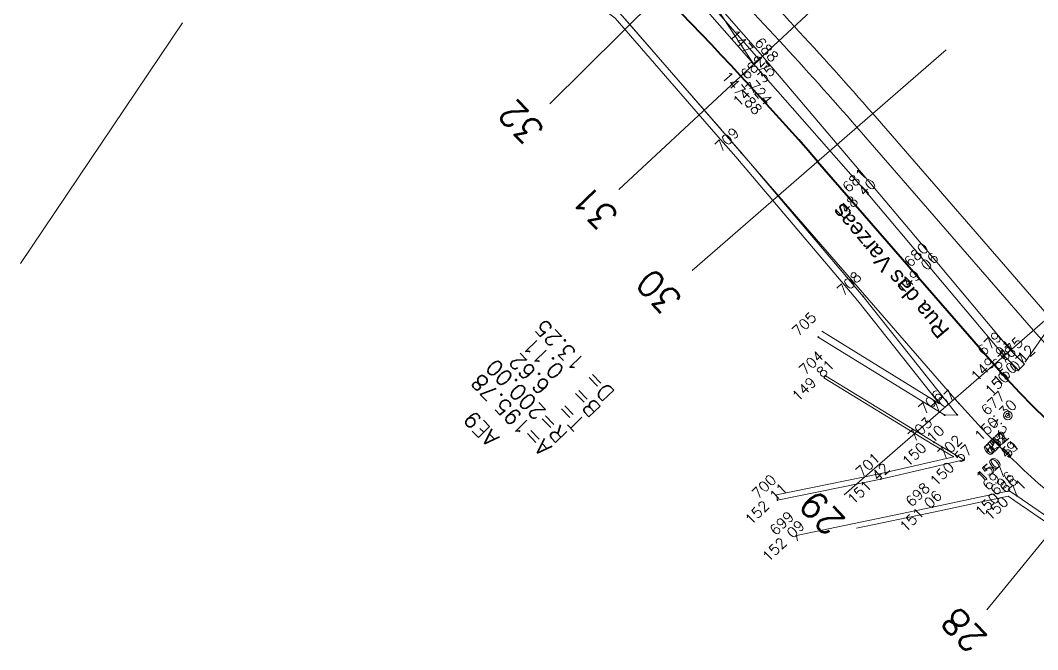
# Model space of a CAD drawing. Header units: millimetres. Extents: x -16 to 1007, y 828 to 1356.
# Drawn here: x 593 to 651.6, y 1227.1 to 1263.4 of the extents above; entities that cross this region are included whole.
import ezdxf
from ezdxf.enums import TextEntityAlignment as Align

# ---------------------------------------------------------------- set-up
doc = ezdxf.new("R2010")
doc.units = ezdxf.units.MM
doc.header["$LTSCALE"] = 4
for name, pattern in [('CONTINUOUS1', [0, 0, 0]), ('DASHED', [0.75, 0.5, -0.25]), ('DGN2', [8.182077, 4.091038, -4.091038]), ('DGN4', [16.364154, 8.182077, -4.091038, 0, -4.091038])]:
    doc.linetypes.add(name, pattern=pattern)
doc.layers.get('0').update_dxf_attribs({"linetype": 'CONTINUOUS1', "lineweight": 0})
for name, color, linetype, lineweight, true_color in [('1', 1, 'DASHED', 0, 0xff0000), ('20', 4, 'CONTINUOUS1', 0, 0x00ffff), ('30', 3, 'CONTINUOUS1', 0, 0x00ff00), ('51', 1, 'CONTINUOUS1', 0, 0xff0000), ('53', 3, 'CONTINUOUS1', 0, 0x00ff00), ('9', 1, 'CONTINUOUS1', 0, 0xff0000)]:
    doc.layers.add(name, color=color, linetype=linetype, lineweight=lineweight, true_color=true_color)
for name, color, linetype, lineweight in [('10', 7, 'CONTINUOUS1', 0), ('12', 7, 'CONTINUOUS1', 0), ('13', 7, 'CONTINUOUS1', 0), ('2', 7, 'CONTINUOUS1', 0), ('57', 7, 'CONTINUOUS1', 0), ('Level 1', 7, 'Continuous', 0)]:
    doc.layers.add(name, color=color, linetype=linetype, lineweight=lineweight)
doc.styles.get("Standard").update_dxf_attribs({"font": 'txt_____.ttf'})

# ---------------------------------------------------------------- blocks, each defined once
blk = doc.blocks.new('anonymous9')
at = {"layer": 'Level 1', "color": 7}
for s, p in [('D= 13.25', (2.841, 2.457)), ('B=  0.11', (2.115, 1.481)), ('T=  6.62', (1.239, 0.66)), ('R=200.00', (0.09, 0.123)), ('A=195.78', (-0.803, -0.68)), ('AE9 ', (-2.752, -1.253))]:
    blk.add_text(s, height=0.9, rotation=134, dxfattribs=at).set_placement(p, align=Align.CENTER)
blk = doc.blocks.new('anonymous')
at = {"color": 7, "linetype": 'Continuous', "lineweight": 0}
for p, q in [((-142.269, 86.582), (-130.804, 69.243)), ((-163.676, 71.6), (-173.008, 57.743))]:
    blk.add_line(p, q, dxfattribs=at)
for points in [[(-130.503, 69.506), (-137.335, 77.311), (-139.744, 79.863)], [(-130.804, 69.243), (-137.631, 77.041), (-139.98, 79.53)], [(-130.292, 69.691), (-137.128, 77.5), (-139.079, 79.567)], [(-147.974, 78.004), (-145.596, 77.001), (-138.773, 71.865), (-132.978, 65.19)], [(-147.818, 78.372), (-145.395, 77.35), (-138.499, 72.159), (-132.676, 65.452)], [(-138.499, 72.159), (-132.676, 65.452)], [(-130.804, 69.243), (-130.503, 69.506)]]:
    blk.add_lwpolyline(points, dxfattribs=at)
for points in [[(-130.82, 69.261, 1), (-130.787, 69.224, 1), (-130.82, 69.261, 1)], [(-130.82, 69.261, 1), (-130.787, 69.224, 1), (-130.82, 69.261, 1)], [(-131.182, 66.782, 1), (-131.149, 66.745, 1), (-131.182, 66.782, 1)], [(-131.182, 66.782, 1), (-131.149, 66.745, 1), (-131.182, 66.782, 1)]]:
    blk.add_lwpolyline(points, format="xyb", dxfattribs=at)
at = {"layer": '1', "color": 7, "linetype": 'DGN2'}
blk.add_lwpolyline([(-126.867, 53.853), (-120.094, 49.673), (-124.8, 55.595), (-131.829, 63.88), (-132.978, 65.19)], dxfattribs=at)
at = {"layer": '1', "color": 7, "flags": 128}
for points in [[(-126.673, 51.286), (-126.751, 51.158)], [(-129.429, 44.129), (-129.489, 44.423)], [(-128.342, 42.084), (-128.28, 41.791)]]:
    blk.add_lwpolyline(points, dxfattribs=at)
at = {"layer": '1', "color": 7, "linetype": 'DGN2', "flags": 128}
for points in [[(-119.281, 46.612), (-120.484, 47.329), (-126.751, 51.158)], [(-129.489, 44.423), (-123.549, 45.636), (-119.281, 46.612)], [(-110.712, 40.014), (-110.411, 40.348), (-112.456, 41.806), (-115.818, 44.133), (-116.156, 44.351), (-120.45, 43.437), (-128.28, 41.791)]]:
    blk.add_lwpolyline(points, dxfattribs=at)
at = {"layer": '10', "color": 7, "linetype": 'CONTINUOUS1', "flags": 128}
for points in [[(-127.078, 53.513), (-119.805, 49.024), (-119.078, 49.037), (-124.491, 55.848), (-131.525, 64.14), (-133.652, 66.577)], [(-108.146, 62.182), (-115.153, 52.11)]]:
    blk.add_lwpolyline(points, dxfattribs=at)
at = {"layer": '2', "color": 7}
for p, q in [((-123.85, 62.08), (-130.292, 69.691)), ((-124.228, 61.753), (-130.804, 69.243)), ((-120.25, 57.82), (-123.85, 62.08)), ((-120.633, 57.498), (-124.228, 61.753)), ((-116.377, 52.427), (-120.633, 57.498)), ((-116.007, 52.764), (-120.25, 57.82)), ((-115.207, 51.949), (-116.007, 52.764)), ((-115.564, 51.599), (-116.377, 52.427))]:
    blk.add_line(p, q, dxfattribs=at)
at = {"layer": '2', "color": 7, "flags": 128}
blk.add_lwpolyline([(-115.564, 51.599), (-115.207, 51.949)], dxfattribs=at)
at = {"layer": '2', "color": 7}
for points in [[(-118.696, 46.438), (-120.407, 47.458), (-126.673, 51.286)], [(-129.429, 44.129), (-123.485, 45.343), (-118.696, 46.438)], [(-110.489, 39.813), (-109.964, 40.398), (-112.284, 42.051), (-115.652, 44.383), (-116.098, 44.67), (-120.513, 43.73), (-128.342, 42.084)]]:
    blk.add_lwpolyline(points, dxfattribs=at)
at = {"layer": '20', "color": 1, "linetype": 'Continuous', "lineweight": 13, "true_color": 0xff0000}
for p, q in [((-142.538, 66.932), (-129.403, 79.967)), ((-124.372, 75.193), (-138.561, 62.014)), ((-137.93, 71.504), (-138.499, 72.159)), ((-137.93, 71.504), (-118.972, 49.677)), ((-134.343, 57.343), (-119.714, 70.057)), ((-123.947, 66.378), (-113.788, 54.687)), ((-124.853, 65.59), (-114.693, 53.9)), ((-107.997, 59.72), (-125.598, 44.423)), ((-101.979, 56.738), (-117.37, 37.809))]:
    blk.add_line(p, q, dxfattribs=at)
at = {"layer": '20', "color": 1, "linetype": 'DGN4', "lineweight": 40, "true_color": 0xff0000}
blk.add_line((-127.118, 63.623), (-116.958, 51.932), dxfattribs=at)
at = {"layer": '20', "color": 1, "linetype": 'Continuous', "lineweight": 13, "true_color": 0xff0000}
for centre, major_axis, end_param in [((-278.076, -67.57), (154.129, 133.948), 0.066104), ((-278.076, -67.57), (153.223, 133.161), 0.066104), ((-79.218, 84.73), (-35.475, -30.83), 0.345325), ((-79.218, 84.73), (-40.004, -34.766), 0.345325)]:
    blk.add_ellipse(centre, major_axis=major_axis, ratio=1, start_param=0, end_param=end_param, dxfattribs=at)
at = {"layer": '20', "color": 1, "linetype": 'DGN4', "lineweight": 40, "true_color": 0xff0000}
for centre, major_axis, end_param in [((-278.076, -67.57), (150.958, 131.193), 0.066104), ((-79.218, 84.73), (-37.74, -32.798), 0.345325)]:
    blk.add_ellipse(centre, major_axis=major_axis, ratio=1, start_param=0, end_param=end_param, dxfattribs=at)
at = {"layer": '9', "color": 7}
for radius in [0.25, 0.125]:
    blk.add_circle((-116.172, 48.994), radius, dxfattribs=at)
at = {"color": 7, "linetype": 'Continuous', "lineweight": 0}
blk.add_blockref('anonymous9', (-143.636, 50.017), dxfattribs=at)
at = {"layer": '12', "color": 7}
blk.add_text('C.V.', height=0.5, rotation=134, dxfattribs=at).set_placement((-116.581, 48.603), align=Align.CENTER)
at = {"layer": '20', "color": 1, "linetype": 'Continuous', "lineweight": 13, "true_color": 0xff0000}
for s, p in [('32', (-143.844, 64.421)), ('31', (-139.589, 59.493)), ('30', (-135.917, 54.665)), ('29', (-126.528, 41.935)), ('28', (-118.364, 35.192))]:
    blk.add_text(s, height=1.5, rotation=133.99999, dxfattribs=at).set_placement(p, align=Align.TOP_LEFT)
at = {"layer": '30', "color": 7, "linetype": 'Continuous', "lineweight": 0}
for s, p in [('147 17 ', (-131.129, 69.611)), ('688', (-130.278, 69.856)), ('147 88 ', (-131.557, 67.207)), ('724', (-130.64, 67.377))]:
    blk.add_text(s, height=0.6, rotation=311.42648, dxfattribs=at).set_placement(p, align=Align.CENTER)
at = {"layer": 'Level 1', "color": 7, "insert": (-120.16, 53.337), "char_height": 0.9, "width": 10.29333, "attachment_point": 1, "rotation": 130.19646, "line_spacing_factor": 0.8}
blk.add_mtext('\\fArial|b0|i0|c0|p0;Rua das Varzeas', dxfattribs=at)

msp = doc.modelspace()

# ---------------------------------------------------------------- linework, layer by layer
at = {"layer": '13', "linetype": 'Continuous', "lineweight": 0}
for points in [[(636.026, 1259.914, 1), (636.062, 1259.949, 1), (636.026, 1259.914, 1)], [(641.807, 1253.348, 1), (641.843, 1253.383, 1), (641.807, 1253.348, 1)], [(645.402, 1249.094, 1), (645.438, 1249.128, 1), (645.402, 1249.094, 1)], [(649.658, 1244.022, 1), (649.694, 1244.057, 1), (649.658, 1244.022, 1)], [(650.883, 1243.705, 1), (650.919, 1243.74, 1), (650.883, 1243.705, 1)], [(650.472, 1243.194, 1), (650.508, 1243.229, 1), (650.472, 1243.194, 1)], [(639.362, 1242.881, 1), (639.398, 1242.915, 1), (639.362, 1242.881, 1)], [(649.864, 1240.589, 1), (649.9, 1240.624, 1), (649.864, 1240.589, 1)], [(645.628, 1239.053, 1), (645.664, 1239.088, 1), (645.628, 1239.053, 1)], [(647.34, 1238.034, 1), (647.376, 1238.068, 1), (647.34, 1238.034, 1)], [(649.974, 1238.248, 1), (650.01, 1238.283, 1), (649.974, 1238.248, 1)], [(649.976, 1238.249, 1), (650.012, 1238.284, 1), (649.976, 1238.249, 1)], [(649.984, 1238.235, 1), (650.02, 1238.269, 1), (649.984, 1238.235, 1)], [(642.55, 1236.938, 1), (642.586, 1236.973, 1), (642.55, 1236.938, 1)], [(649.938, 1236.265, 1), (649.974, 1236.3, 1), (649.938, 1236.265, 1)], [(636.606, 1235.725, 1), (636.642, 1235.759, 1), (636.606, 1235.725, 1)], [(650.384, 1235.978, 1), (650.42, 1236.013, 1), (650.384, 1235.978, 1)], [(645.523, 1235.325, 1), (645.559, 1235.36, 1), (645.523, 1235.325, 1)], [(637.694, 1233.679, 1), (637.73, 1233.714, 1), (637.694, 1233.679, 1)]]:
    msp.add_lwpolyline(points, format="xyb", dxfattribs=at)
at = {"layer": '51', "linetype": 'Continuous', "lineweight": 0}
for points in [[(634.511, 1255.735, 1), (634.547, 1255.77, 1), (634.511, 1255.735, 1)], [(641.545, 1247.444, 1), (641.581, 1247.478, 1), (641.545, 1247.444, 1)], [(638.958, 1245.108, 1), (638.994, 1245.143, 1), (638.958, 1245.108, 1)], [(639.362, 1242.881, 1), (639.398, 1242.915, 1), (639.362, 1242.881, 1)], [(646.231, 1240.619, 1), (646.267, 1240.654, 1), (646.231, 1240.619, 1)], [(646.958, 1240.632, 1), (646.994, 1240.667, 1), (646.958, 1240.632, 1)], [(645.628, 1239.053, 1), (645.664, 1239.088, 1), (645.628, 1239.053, 1)], [(647.34, 1238.034, 1), (647.376, 1238.068, 1), (647.34, 1238.034, 1)], [(649.984, 1238.235, 1), (650.02, 1238.269, 1), (649.984, 1238.235, 1)], [(642.55, 1236.938, 1), (642.586, 1236.973, 1), (642.55, 1236.938, 1)]]:
    msp.add_lwpolyline(points, format="xyb", dxfattribs=at)
at = {"layer": '53', "linetype": 'Continuous', "lineweight": 0}
msp.add_lwpolyline([(649.948, 1238.221, 1), (650.038, 1238.308, 1), (649.948, 1238.221, 1)], format="xyb", dxfattribs=at)
at = {"layer": '57', "linetype": 'Continuous', "lineweight": 0}
for points in [[(636.026, 1259.914, 1), (636.062, 1259.949, 1), (636.026, 1259.914, 1)], [(641.807, 1253.348, 1), (641.843, 1253.383, 1), (641.807, 1253.348, 1)], [(645.402, 1249.094, 1), (645.438, 1249.128, 1), (645.402, 1249.094, 1)], [(649.658, 1244.022, 1), (649.694, 1244.057, 1), (649.658, 1244.022, 1)], [(650.883, 1243.705, 1), (650.919, 1243.74, 1), (650.883, 1243.705, 1)], [(650.472, 1243.194, 1), (650.508, 1243.229, 1), (650.472, 1243.194, 1)], [(649.864, 1240.589, 1), (649.9, 1240.624, 1), (649.864, 1240.589, 1)], [(649.974, 1238.248, 1), (650.01, 1238.283, 1), (649.974, 1238.248, 1)], [(649.976, 1238.249, 1), (650.012, 1238.284, 1), (649.976, 1238.249, 1)], [(649.938, 1236.265, 1), (649.974, 1236.3, 1), (649.938, 1236.265, 1)], [(636.606, 1235.725, 1), (636.642, 1235.759, 1), (636.606, 1235.725, 1)], [(650.384, 1235.978, 1), (650.42, 1236.013, 1), (650.384, 1235.978, 1)], [(645.523, 1235.325, 1), (645.559, 1235.36, 1), (645.523, 1235.325, 1)], [(637.694, 1233.679, 1), (637.73, 1233.714, 1), (637.694, 1233.679, 1)]]:
    msp.add_lwpolyline(points, format="xyb", dxfattribs=at)

# ---------------------------------------------------------------- block references
at = {"color": 7, "linetype": 'Continuous', "lineweight": 0}
msp.add_blockref('anonymous', (766.054, 1191.612), dxfattribs=at)

# ---------------------------------------------------------------- texts
at = {"layer": '13', "linetype": 'Continuous', "lineweight": 0}
for s, p in [('147 35 ', (635.619, 1259.521)), ('148 40 ', (641.436, 1252.99)), ('149 06 ', (645.031, 1248.735)), ('149 91 ', (649.323, 1243.698)), ('150 12 ', (650.583, 1243.416)), ('149 81 ', (639.027, 1242.557)), ('150 07 ', (650.136, 1242.87)), ('150 30 ', (649.528, 1240.265)), ('150 10 ', (645.365, 1238.798)), ('150 49 ', (649.603, 1237.89)), ('150 49 ', (649.604, 1237.89)), ('150 51 ', (649.685, 1237.945)), ('150 57 ', (646.968, 1237.675)), ('151 42 ', (642.215, 1236.614)), ('150 66 ', (649.566, 1235.906)), ('150 71 ', (650.084, 1235.689)), ('152 11 ', (636.321, 1235.449)), ('151 06 ', (645.224, 1235.036)), ('152 09 ', (637.322, 1233.321))]:
    msp.add_text(s, height=0.6, rotation=44, dxfattribs=at).set_placement(p, align=Align.CENTER)
at = {"layer": '51', "linetype": 'Continuous', "lineweight": 0}
for s, p in [('709', (633.928, 1256.285)), ('708', (640.962, 1247.993)), ('705', (638.375, 1245.657)), ('704', (638.78, 1243.43)), ('706', (645.648, 1241.168)), ('707', (646.375, 1241.181)), ('703', (645.046, 1239.602)), ('712', (649.438, 1238.819)), ('702', (646.757, 1238.583)), ('701', (642.04, 1237.557))]:
    msp.add_text(s, height=0.6, rotation=44, dxfattribs=at).set_placement(p, align=Align.CENTER)
at = {"layer": '53', "linetype": 'Continuous', "lineweight": 0}
msp.add_text('E8', height=0.6, rotation=44, dxfattribs=at).set_placement((649.44, 1238.843), align=Align.CENTER)
at = {"layer": '57', "linetype": 'Continuous', "lineweight": 0}
for s, p in [('682', (635.407, 1260.429)), ('681', (641.261, 1253.932)), ('680', (644.82, 1249.643)), ('679', (649.04, 1244.537)), ('675', (650.264, 1244.22)), ('678', (649.853, 1243.709)), ('677', (649.245, 1241.104)), ('651', (649.429, 1238.833)), ('652', (649.355, 1238.763)), ('697', (649.319, 1236.78)), ('696', (649.765, 1236.493)), ('700', (636.06, 1236.309)), ('698', (644.904, 1235.84)), ('699', (637.075, 1234.194))]:
    msp.add_text(s, height=0.6, rotation=44, dxfattribs=at).set_placement(p, align=Align.CENTER)

doc.saveas('drawing.dxf')
